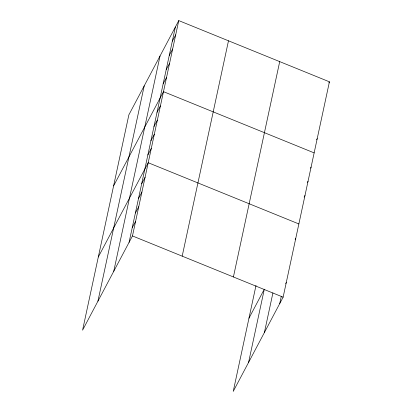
<?xml version="1.0" encoding="UTF-8"?>
<svg xmlns="http://www.w3.org/2000/svg" width="412" height="412" viewBox="0 0 412 412"><rect width="100%" height="100%" fill="white"/><g stroke="black" fill="none" stroke-linecap="round" stroke-linejoin="round"><path stroke-width="0.62" d="M97.922 301.198L144.215 85.85M113.733 271.333L160.031 55.991M129.08 242.349L175.373 27.007M178.767 20.6L128.874 114.835L82.575 330.182L132.473 235.942L178.767 20.6L329.425 81.818L283.126 297.165L233.233 391.4L256.012 285.434M182.192 256.146L228.485 40.803M233.413 276.962L279.707 61.62M248.58 362.416L264.319 289.198L248.972 318.182M264.391 332.551L272.919 292.896M279.738 303.567L281.314 296.249M172.319 41.215L175.713 34.814M169.265 55.429L172.654 49.023M166.211 69.643L169.6 63.237M163.152 83.857L166.546 77.451M113.594 185.9L163.492 91.665L314.145 152.883M157.044 112.28L160.433 105.874M153.985 126.494L157.379 120.088M150.931 140.708L154.325 134.302M147.877 154.917L151.266 148.516M98.319 256.964L148.212 162.725L298.87 223.948M141.671 183.778L145.065 177.371M138.525 198.419L141.919 192.013M135.378 213.061L138.767 206.659M132.231 227.707L135.62 221.301M328.858 82.889L329.425 81.818M316.637 139.74L317.204 138.669M310.524 168.163L311.091 167.097M307.47 182.377L308.037 181.311M304.133 197.121L304.978 195.52M295.157 239.66L295.723 238.589M285.712 283.59L286.278 282.519M132.473 235.942L283.126 297.165"/></g></svg>
